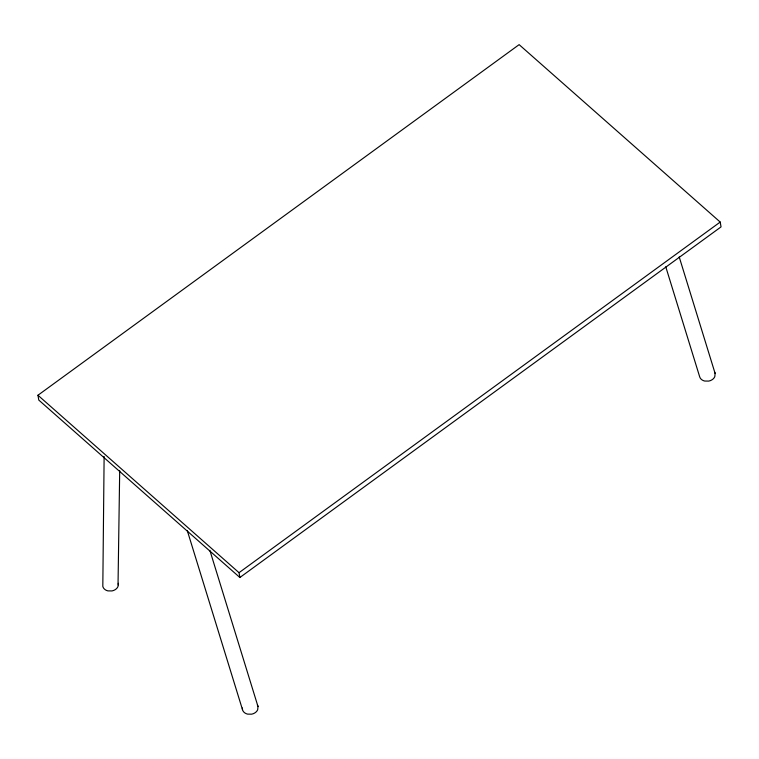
<?xml version="1.0" encoding="UTF-8"?>
<svg xmlns="http://www.w3.org/2000/svg" width="759" height="759" viewBox="0 0 759 759"><rect width="100%" height="100%" fill="white"/><g stroke="black" fill="none" stroke-linecap="round" stroke-linejoin="round"><path stroke-width="1.14" d="M104.125 456.406L102.816 586.384A8.112 6.357 -9.9 0 0 107.92 590.891L111.99 590.929A7.78 6.1 -9.9 0 0 118.006 586.546L119.694 470.713M37.95 395.249L519.128 44.639L720.206 222.064L721.05 226.894L239.872 577.504L38.794 400.078L37.95 395.249L239.028 572.684L239.872 577.504M239.028 572.684L720.206 222.064M679.201 256.921L715.12 373.456L714.788 376.701A7.78 6.1 -9.9 0 1 708.773 381.084L704.703 381.046A8.112 6.357 -9.9 0 1 699.599 376.54L665.766 266.798M209.873 550.398L258.003 706.534L257.671 709.788A7.78 6.1 -9.9 0 1 251.656 714.172L247.586 714.124A8.112 6.357 -9.9 0 1 242.482 709.618L187.369 530.864M242.377 707.995L242.482 709.618M118.338 583.291L118.442 584.923M257.377 705.016A8.112 6.357 -9.9 0 1 258.003 706.534M714.494 371.929A8.112 6.357 -9.9 0 1 715.12 373.456"/></g></svg>
